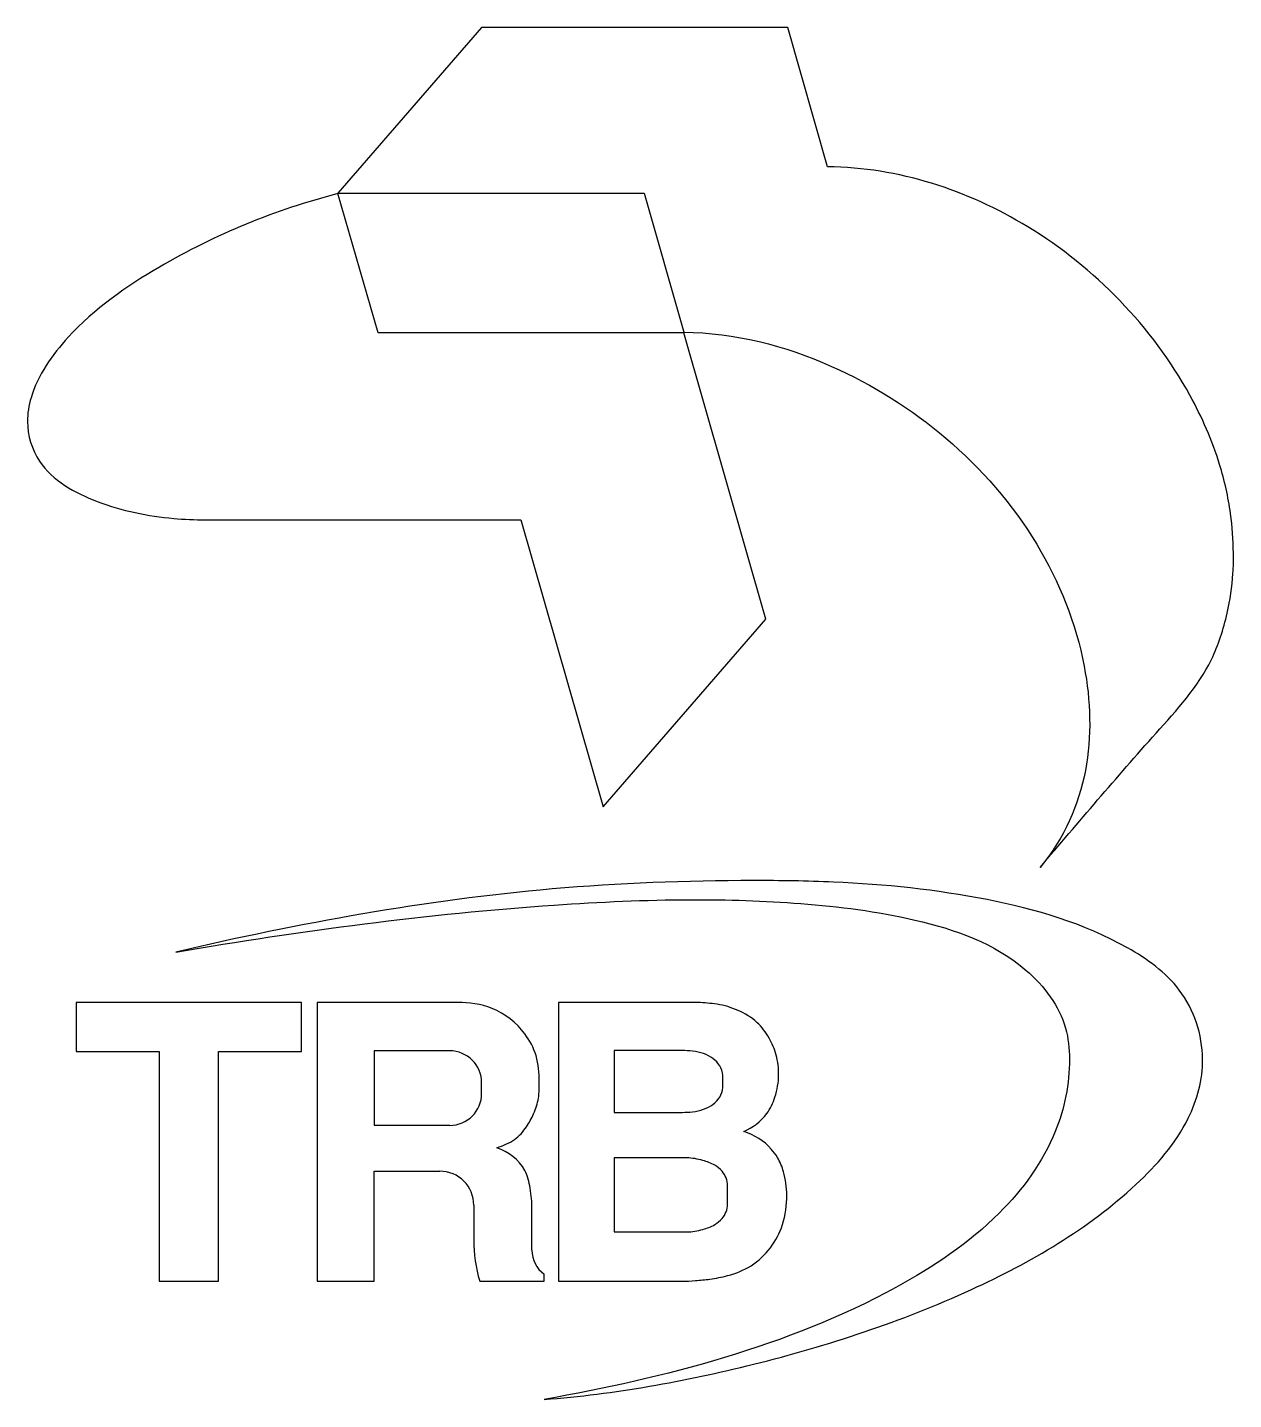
# Model space of a CAD drawing. Header units: millimetres. Extents: x 30 to 130, y 33 to 147.
import ezdxf

# ---------------------------------------------------------------- set-up
doc = ezdxf.new("R2010")
doc.units = ezdxf.units.MM

msp = doc.modelspace()

# ---------------------------------------------------------------- linework, layer by layer
at = {"color": 7, "linetype": 'Continuous', "lineweight": 25}
for p, q in [((67.66, 146.88), (55.75, 133.14)), ((93.04, 146.88), (67.66, 146.88)), ((96.35, 135.33), (93.04, 146.88)), ((55.75, 133.14), (81.13, 133.14)), ((59.08, 121.56), (55.76, 133.11)), ((81.13, 133.14), (84.42, 121.61)), ((84.42, 121.56), (59.08, 121.56)), ((91.23, 97.82), (84.42, 121.56)), ((44.76, 106.06), (70.91, 106.06)), ((70.91, 106.06), (77.74, 82.26)), ((77.74, 82.26), (91.23, 97.82)), ((34.06, 66.05), (34.06, 61.98)), ((52.74, 66.05), (34.06, 66.05)), ((52.74, 61.98), (52.74, 66.05)), ((54.04, 66.05), (54.04, 42.94)), ((65.7, 66.05), (54.04, 66.05)), ((74.05, 66.05), (74.05, 42.94)), ((85.62, 66.05), (74.05, 66.05)), ((34.06, 61.98), (40.95, 61.98)), ((40.95, 61.98), (40.95, 42.94)), ((45.85, 61.98), (52.74, 61.98)), ((45.85, 42.94), (45.85, 61.98)), ((58.75, 62.04), (58.75, 55.87)), ((65.02, 62.04), (58.75, 62.04)), ((84.32, 62.06), (78.66, 62.06)), ((78.66, 62.06), (78.66, 56.94)), ((67.66, 58.51), (67.66, 59.39)), ((87.65, 59.01), (87.65, 60)), ((78.66, 56.94), (84.32, 56.94)), ((58.75, 55.87), (65.02, 55.87)), ((84.69, 53.16), (78.66, 53.16)), ((78.66, 53.16), (78.66, 47.03)), ((58.75, 42.94), (58.75, 52.05)), ((58.75, 52.05), (64.2, 52.05)), ((88.06, 49.34), (88.06, 50.85)), ((67.02, 49.24), (67.02, 46.37)), ((71.84, 45.52), (71.84, 49.07)), ((78.66, 47.03), (84.69, 47.03)), ((72.84, 42.94), (72.84, 43.52)), ((40.95, 42.94), (45.85, 42.94)), ((54.04, 42.94), (58.75, 42.94)), ((67.51, 42.94), (72.84, 42.94)), ((74.05, 42.94), (84.26, 42.94))]:
    msp.add_line(p, q, dxfattribs=at)
for centre, radius, start, end in [((65.02, 59.39), 2.65, 0, 90), ((65.02, 58.51), 2.65, 270, 0), ((64.2, 49.24), 2.82, 0, 90), ((79.11, 46.37), 12.1, 180, 196.4813), ((74.32, 45.52), 2.48, 180, 233.5427)]:
    msp.add_arc(centre, radius, start, end, dxfattribs=at)
for points, knots in [([(113.96, 77.25), (117.16, 81), (121.9, 86.6), (127.98, 93.22), (129.5, 98.07), (129.97, 101.07), (130.01, 103.84), (129.8, 106.89), (128.79, 111.36), (124.78, 120.51), (114.23, 131.36), (102.23, 135.27), (96.35, 135.33)], [0, 0, 0, 0, 0.179457, 0.272447, 0.322048, 0.362655, 0.383275, 0.423342, 0.474287, 0.550362, 0.786951, 1, 1, 1, 1]), ([(55.76, 133.11), (50.58, 131.78), (42.62, 128.5), (33.96, 122.44), (30.48, 117.5), (29.81, 113.74), (31.01, 109.89), (35.99, 107.18), (40.84, 106.2), (43.89, 106.06), (44.76, 106.06)], [0, 0, 0, 0, 0.309518, 0.493517, 0.60691, 0.64547, 0.711614, 0.824194, 0.949407, 1, 1, 1, 1]), ([(84.42, 121.61), (88.64, 121.6), (96.49, 119.53), (106.6, 113.18), (114.1, 104.59), (119.13, 91.98), (118.01, 82.16), (113.96, 77.25)], [0, 0, 0, 0, 0.19834, 0.374391, 0.55636, 0.726867, 1, 1, 1, 1]), ([(72.84, 33.13), (78.7, 33.59), (90.78, 35.76), (107.6, 41.27), (119.97, 48.44), (126.35, 55.63), (128, 61.66), (126.08, 67.36), (119.38, 72.1), (109.45, 74.98), (98.89, 76.07), (86.84, 76.23), (68.5, 75.55), (52.58, 72.62), (42.31, 70.23)], [0, 0, 0, 0, 0.112458, 0.234378, 0.337761, 0.382375, 0.414557, 0.453184, 0.488542, 0.567125, 0.648899, 0.691262, 0.797889, 1, 1, 1, 1]), ([(42.31, 70.23), (52.7, 72), (66.92, 73.9), (84.27, 74.7), (94.29, 74.38), (103.78, 73.2), (112.1, 70.3), (116.12, 65.04), (116.58, 60.17), (115.43, 54.5), (110.38, 47.62), (96.48, 38.38), (82.85, 34.94), (72.84, 33.13)], [0, 0, 0, 0, 0.233039, 0.316531, 0.383655, 0.454076, 0.528695, 0.571421, 0.590527, 0.635508, 0.696017, 0.77368, 1, 1, 1, 1]), ([(72.45, 59.5), (72.45, 60.18), (72.33, 61.66), (71.1, 63.92), (68.84, 65.76), (66.61, 66.05), (65.7, 66.05)], [0, 0, 0, 0, 0.20546, 0.398281, 0.726297, 1, 1, 1, 1]), ([(89.4, 55.36), (90.13, 55.68), (91.26, 56.5), (92.09, 58.29), (92.37, 59.97), (92.17, 61.67), (91.53, 63.16), (90.52, 64.53), (88.96, 65.45), (87.52, 65.89), (86.4, 65.99), (85.88, 66.05), (85.62, 66.05)], [0, 0, 0, 0, 0.152257, 0.249175, 0.366406, 0.470705, 0.566696, 0.670078, 0.787041, 0.90157, 0.951665, 1, 1, 1, 1]), ([(87.65, 60), (87.65, 60.31), (87.35, 61.08), (86.12, 61.99), (84.8, 62.06), (84.32, 62.06)], [0, 0, 0, 0, 0.194613, 0.586419, 1, 1, 1, 1]), ([(68.92, 54), (69.43, 54.19), (70.42, 54.55), (71.39, 55.66), (72.02, 56.85), (72.46, 58.1), (72.45, 59.07), (72.45, 59.5)], [0, 0, 0, 0, 0.231376, 0.436217, 0.611496, 0.803363, 1, 1, 1, 1]), ([(84.32, 56.94), (84.8, 56.94), (86.12, 57.02), (87.35, 57.92), (87.65, 58.69), (87.65, 59.01)], [0, 0, 0, 0, 0.413581, 0.805387, 1, 1, 1, 1]), ([(92.96, 50.09), (92.95, 50.73), (92.82, 51.83), (92.3, 53.1), (91.33, 54.42), (90.26, 55.07), (89.4, 55.36)], [0, 0, 0, 0, 0.283176, 0.474132, 0.599933, 1, 1, 1, 1]), ([(71.84, 49.07), (71.84, 49.3), (71.81, 49.84), (71.68, 50.87), (71.22, 52.67), (69.88, 53.69), (68.92, 54)], [0, 0, 0, 0, 0.115614, 0.25984, 0.505435, 1, 1, 1, 1]), ([(88.06, 50.85), (88.06, 51.31), (87.77, 51.98), (86.93, 52.65), (85.94, 53), (85.1, 53.16), (84.69, 53.16)], [0, 0, 0, 0, 0.288346, 0.463801, 0.70457, 1, 1, 1, 1]), ([(84.26, 42.94), (84.64, 42.94), (85.41, 42.99), (86.69, 43.1), (88.26, 43.41), (90.1, 44.11), (91.69, 45.64), (92.78, 47.69), (92.97, 49.26), (92.96, 50.09)], [0, 0, 0, 0, 0.088407, 0.182173, 0.299824, 0.464488, 0.635997, 0.805779, 1, 1, 1, 1]), ([(84.69, 47.03), (85.1, 47.03), (85.94, 47.18), (86.93, 47.54), (87.77, 48.21), (88.06, 48.88), (88.06, 49.34)], [0, 0, 0, 0, 0.29543, 0.536199, 0.711654, 1, 1, 1, 1])]:
    msp.add_open_spline(points, degree=3, knots=knots, dxfattribs=at)

doc.saveas('drawing.dxf')
